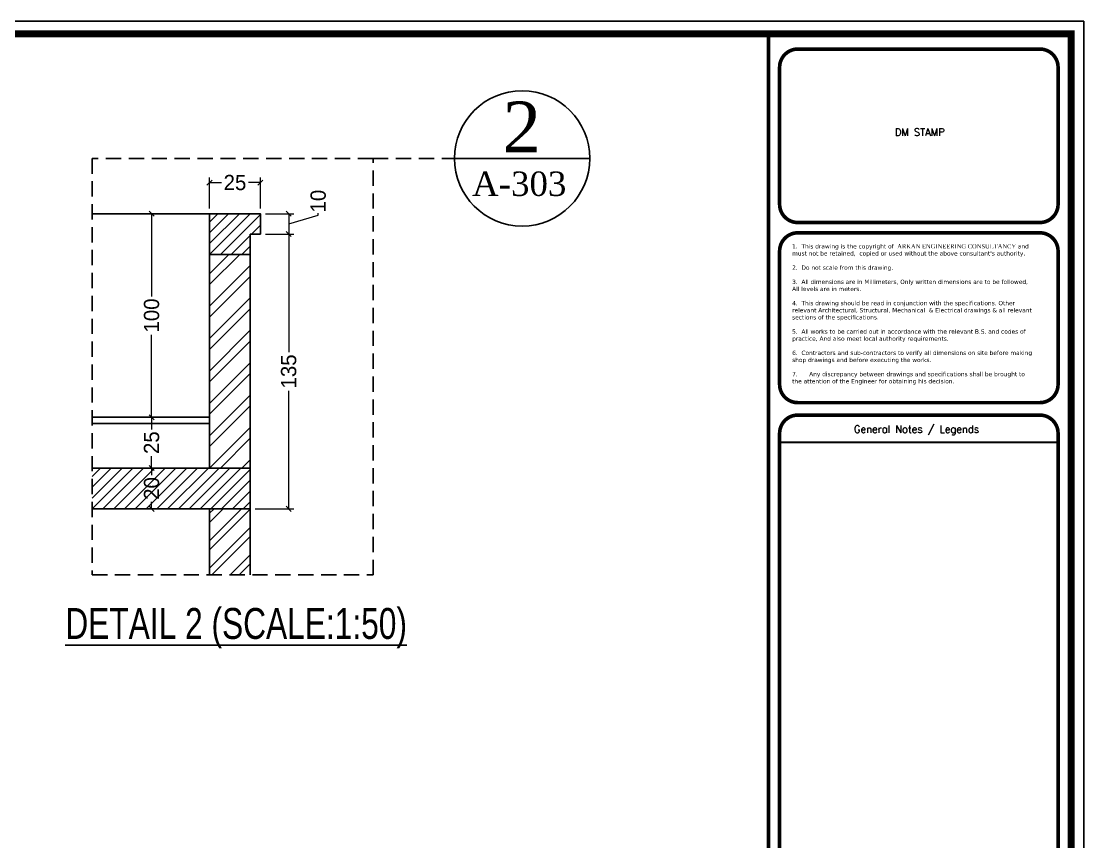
# Model space of a CAD drawing. Header units: centimetres. Extents: x 7997 to 116674, y 1017 to 13844.
# Drawn here: x 81616 to 82659, y 9966 to 10772 of the extents above; entities that cross this region are included whole.
import ezdxf
from ezdxf.enums import TextEntityAlignment as Align

# ---------------------------------------------------------------- set-up
doc = ezdxf.new("R2010")
doc.units = ezdxf.units.CM
doc.header["$LTSCALE"] = 200
doc.header["$PDMODE"] = 2
doc.linetypes.add('A-106-Typical Floor Plan$0$HIDDEN', pattern=[0.375, 0.25, -0.125])
doc.linetypes.add('DASHED2', pattern=[0.375, 0.25, -0.125])
for name, color, linetype in [('Border 100x200', 2, 'Continuous'), ('COL', 1, 'Continuous'), ('DIM', 11, 'Continuous'), ('GRID', 9, 'DASHED2'), ('STEP', 7, 'Continuous'), ('WIN', 6, 'Continuous'), ('ZZ', 240, 'Continuous')]:
    doc.layers.add(name, color=color, linetype=linetype)
doc.layers.add('HA', color=251, linetype='Continuous', lineweight=0)
doc.layers.add('WALL', color=3, linetype='Continuous', lineweight=25)
doc.styles.add('$0$$0$$0$sheet notes', font='verdana.ttf')
doc.styles.add('$0$$0$Roman', font='romans')
doc.styles.add('STYLE1', font='times.ttf')
doc.styles.add('style8', font='swisscl.ttf', dxfattribs={"width": 0.8})
doc.styles.add('T2', font='')
doc.styles.get('T2').set_extended_font_data('Elisia')
doc.dimstyles.new('2ND', dxfattribs={"dimtxt": 15, "dimasz": 5, "dimexe": 5, "dimexo": 5, "dimgap": 1, "dimtad": 0, "dimdec": 0, "dimlfac": 0.5, "dimdsep": 46, "dimtxsty": 'T2', "dimblk1": 'OBLIQUE', "dimblk2": 'OBLIQUE', "dimsah": 1, "dimcen": 0.09, "dimclrd": 4, "dimclre": 4, "dimclrt": 6, "dimadec": 0, "dimazin": 0, "dimtfac": 1, "dimtdec": 0, "dimtofl": 0, "dimtmove": 1, "dimatfit": 2, "dimldrblk": 'OPEN30', "dimfxl": 0, "dimtolj": 1, "dimtzin": 0, "dimlwd": 5, "dimlwe": 5, "dimarcsym": 0})

# ---------------------------------------------------------------- blocks, each defined once
blk = doc.blocks.new('_OBLIQUE')
at = {"color": 0, "linetype": 'ByBlock'}
blk.add_line((-0.5, -0.5), (0.5, 0.5), dxfattribs=at)
blk = doc.blocks.new('*D746')
at = {"layer": 'Defpoints', "color": 0, "transparency": 16777216}
for p in [(81743.6, 10332.9), (81800.5, 10332.9), (81800.5, 10292.9)]:
    blk.add_point(p, dxfattribs=at)
at = {"layer": 'DIM', "color": 4, "lineweight": 5, "transparency": 16777216}
for p, q in [((81795.5, 10332.9), (81738.6, 10332.9)), ((81743.6, 10332.9), (81743.6, 10326)), ((81743.6, 10292.9), (81743.6, 10299.7)), ((81795.5, 10292.9), (81738.6, 10292.9))]:
    blk.add_line(p, q, dxfattribs=at)
at = {"layer": 'DIM', "color": 4, "lineweight": 5, "transparency": 16777216, "xscale": 5, "yscale": 5, "zscale": 5}
for p, rotation in [((81743.6, 10332.9), 90), ((81743.6, 10292.9), 270)]:
    blk.add_blockref('_OBLIQUE', p, dxfattribs=dict(at, rotation=rotation))
at = {"layer": 'DIM', "color": 6, "transparency": 16777216, "insert": (81743.6, 10312.9), "char_height": 15, "attachment_point": 5, "rotation": 90, "style": 'T2'}
blk.add_mtext('\\A1;20', dxfattribs=at)
blk = doc.blocks.new('_Open30')
at = {"color": 0, "linetype": 'ByBlock', "lineweight": -2}
for p, q in [((-1, 0.27), (0, 0)), ((0, 0), (-1, -0.27)), ((0, 0), (-1, 0))]:
    blk.add_line(p, q, dxfattribs=at)
blk = doc.blocks.new('*D725')
at = {"layer": 'Defpoints', "color": 0, "transparency": 16777216}
for p in [(81743.6, 10582.9), (81800.5, 10582.9), (81800.5, 10382.9)]:
    blk.add_point(p, dxfattribs=at)
at = {"layer": 'DIM', "color": 4, "lineweight": 5, "transparency": 16777216}
for p, q in [((81795.5, 10582.9), (81738.6, 10582.9)), ((81743.6, 10582.9), (81743.6, 10501.7)), ((81743.6, 10382.9), (81743.6, 10464)), ((81795.5, 10382.9), (81738.6, 10382.9))]:
    blk.add_line(p, q, dxfattribs=at)
at = {"layer": 'DIM', "color": 4, "lineweight": 5, "transparency": 16777216, "xscale": 5, "yscale": 5, "zscale": 5}
for p, rotation in [((81743.6, 10582.9), 90), ((81743.6, 10382.9), 270)]:
    blk.add_blockref('_OBLIQUE', p, dxfattribs=dict(at, rotation=rotation))
at = {"layer": 'DIM', "color": 6, "transparency": 16777216, "insert": (81743.6, 10482.9), "char_height": 15, "attachment_point": 5, "rotation": 90, "style": 'T2'}
blk.add_mtext('\\A1;100', dxfattribs=at)
blk = doc.blocks.new('*D747')
at = {"layer": 'Defpoints', "color": 0, "transparency": 16777216}
for p in [(81800.5, 10382.9), (81743.6, 10332.9), (81800.5, 10332.9)]:
    blk.add_point(p, dxfattribs=at)
at = {"layer": 'DIM', "color": 4, "lineweight": 5, "transparency": 16777216}
for p, q in [((81795.5, 10382.9), (81738.6, 10382.9)), ((81743.6, 10382.9), (81743.6, 10371)), ((81743.6, 10332.9), (81743.6, 10344.7)), ((81795.5, 10332.9), (81738.6, 10332.9))]:
    blk.add_line(p, q, dxfattribs=at)
at = {"layer": 'DIM', "color": 4, "lineweight": 5, "transparency": 16777216, "xscale": 5, "yscale": 5, "zscale": 5}
for p, rotation in [((81743.6, 10382.9), 90), ((81743.6, 10332.9), 270)]:
    blk.add_blockref('_OBLIQUE', p, dxfattribs=dict(at, rotation=rotation))
at = {"layer": 'DIM', "color": 6, "transparency": 16777216, "insert": (81743.6, 10357.9), "char_height": 15, "attachment_point": 5, "rotation": 90, "style": 'T2'}
blk.add_mtext('\\A1;25', dxfattribs=at)
blk = doc.blocks.new('*D753')
at = {"layer": 'Defpoints', "color": 0, "ltscale": 150, "transparency": 16777216}
for p in [(81850.5, 10613.5), (81800.5, 10582.9), (81850.5, 10582.9)]:
    blk.add_point(p, dxfattribs=at)
at = {"layer": 'DIM', "color": 4, "lineweight": 5, "ltscale": 150, "transparency": 16777216}
for p, q in [((81800.5, 10587.9), (81800.5, 10618.5)), ((81850.5, 10587.9), (81850.5, 10618.5)), ((81800.5, 10613.5), (81812.4, 10613.5)), ((81850.5, 10613.5), (81838.7, 10613.5))]:
    blk.add_line(p, q, dxfattribs=at)
at = {"layer": 'DIM', "color": 4, "lineweight": 5, "ltscale": 150, "transparency": 16777216, "xscale": 5, "yscale": 5, "zscale": 5, "rotation": 180}
blk.add_blockref('_OBLIQUE', (81800.5, 10613.5), dxfattribs=at)
at = {"layer": 'DIM', "color": 4, "lineweight": 5, "ltscale": 150, "transparency": 16777216, "xscale": 5, "yscale": 5, "zscale": 5}
blk.add_blockref('_OBLIQUE', (81850.5, 10613.5), dxfattribs=at)
at = {"layer": 'DIM', "color": 6, "ltscale": 150, "transparency": 16777216, "insert": (81825.5, 10613.5), "char_height": 15, "attachment_point": 5, "style": 'T2'}
blk.add_mtext('\\A1;25', dxfattribs=at)
blk = doc.blocks.new('*D754')
at = {"layer": 'Defpoints', "color": 0, "ltscale": 150, "transparency": 16777216}
for p in [(81850.5, 10582.9), (81850.5, 10562.9), (81878.3, 10562.9)]:
    blk.add_point(p, dxfattribs=at)
at = {"layer": 'DIM', "color": 4, "lineweight": 5, "ltscale": 150, "transparency": 16777216}
for p, q in [((81855.5, 10582.9), (81883.3, 10582.9)), ((81878.3, 10582.9), (81878.3, 10562.9)), ((81878.3, 10572.9), (81907.3, 10581.6)), ((81907.3, 10581.6), (81907.3, 10583.6)), ((81855.5, 10562.9), (81883.3, 10562.9))]:
    blk.add_line(p, q, dxfattribs=at)
at = {"layer": 'DIM', "color": 4, "lineweight": 5, "ltscale": 150, "transparency": 16777216, "xscale": 5, "yscale": 5, "zscale": 5}
for p, rotation in [((81878.3, 10582.9), 90), ((81878.3, 10562.9), 270)]:
    blk.add_blockref('_OBLIQUE', p, dxfattribs=dict(at, rotation=rotation))
at = {"layer": 'DIM', "color": 6, "ltscale": 150, "transparency": 16777216, "insert": (81907.3, 10595.3), "char_height": 15, "attachment_point": 5, "rotation": 90, "style": 'T2'}
blk.add_mtext('\\A1;10', dxfattribs=at)
blk = doc.blocks.new('*D755')
at = {"layer": 'Defpoints', "color": 0, "ltscale": 150, "transparency": 16777216}
for p in [(81850.5, 10562.9), (81840.5, 10292.9), (81878.3, 10292.9)]:
    blk.add_point(p, dxfattribs=at)
at = {"layer": 'DIM', "color": 4, "lineweight": 5, "ltscale": 150, "transparency": 16777216}
for p, q in [((81855.5, 10562.9), (81883.3, 10562.9)), ((81878.3, 10562.9), (81878.3, 10446.7)), ((81878.3, 10292.9), (81878.3, 10409)), ((81845.5, 10292.9), (81883.3, 10292.9))]:
    blk.add_line(p, q, dxfattribs=at)
at = {"layer": 'DIM', "color": 4, "lineweight": 5, "ltscale": 150, "transparency": 16777216, "xscale": 5, "yscale": 5, "zscale": 5}
for p, rotation in [((81878.3, 10562.9), 90), ((81878.3, 10292.9), 270)]:
    blk.add_blockref('_OBLIQUE', p, dxfattribs=dict(at, rotation=rotation))
at = {"layer": 'DIM', "color": 6, "ltscale": 150, "transparency": 16777216, "insert": (81878.3, 10427.9), "char_height": 15, "attachment_point": 5, "rotation": 90, "style": 'T2'}
blk.add_mtext('\\A1;135', dxfattribs=at)
blk = doc.blocks.new('08-TITLE SHEET-selattin', base_point=(45714.8, -203081.4))
at = {"color": 0}
blk.add_lwpolyline([(51244.8, -203081.4), (45714.8, -203081.4), (45714.8, -206921.4), (51244.8, -206921.4)], close=True, dxfattribs=at)
at = {"color": 0, "linetype": 'ByBlock', "const_width": 17}
blk.add_lwpolyline([(45744.3, -206891.9), (51215.3, -206891.9), (51215.3, -203110.8), (45744.3, -203110.8)], close=True, dxfattribs=at)
at = {"color": 0, "linetype": 'ByBlock'}
for points, const_width in [([(50507.6, -203110.8), (50507.6, -206891.9)], 8.52), ([(50533.3, -204066.9), (51184.7, -204066.9)], 4.26)]:
    blk.add_lwpolyline(points, dxfattribs=dict(at, const_width=const_width))
at = {"color": 0, "linetype": 'ByBlock', "const_width": 8.52}
for points in [[(50575.9, -203552.4), (51142.1, -203552.4, 0.414214), (51184.7, -203509.8), (51184.7, -203189.1, 0.414214), (51142.1, -203146.5), (50575.9, -203146.5, 0.414214), (50533.3, -203189.1), (50533.3, -203509.8, 0.414214)], [(50575.9, -203973.9), (51142.1, -203973.9, 0.414214), (51184.7, -203931.3), (51184.7, -203619.1, 0.414214), (51142.1, -203576.5), (50575.9, -203576.5, 0.414214), (50533.3, -203619.1), (50533.3, -203931.3, 0.414214)], [(50575.9, -205460.8), (51142.1, -205460.8, 0.414214), (51184.7, -205418.3), (51184.7, -204045.6, 0.414214), (51142.1, -204003), (50575.9, -204003, 0.414214), (50533.3, -204045.6), (50533.3, -205418.3, 0.414214)]]:
    blk.add_lwpolyline(points, format="xyb", close=True, dxfattribs=at)
at = {"layer": 'HA', "ltscale": 1.2}
blk.add_lwpolyline([(45714.8, -203081.4), (51244.8, -203081.4), (51244.8, -206921.4), (45714.8, -206921.4)], close=True, dxfattribs=at)
at = {"color": 0, "style": '$0$$0$Roman'}
for s, height, p in [('DM STAMP', 17.04, (50861.2, -203340.9)), ('General Notes / Legends', 17.037, (50853.6, -204035.8))]:
    blk.add_text(s, height=height, dxfattribs=at).set_placement(p, align=Align.MIDDLE_CENTER)
at = {"color": 0, "insert": (50562.6, -203603.1), "char_height": 9.9665, "width": 558.315, "attachment_point": 1, "style": '$0$$0$$0$sheet notes'}
blk.add_mtext("1.  This drawing is the copyright of {\\fTimes New Roman|b0|i0|c238|p26; \\fTimes New Roman|b0|i0|c0|p26;ARKAN ENGINEERING CONSULTANCY }and must not be retained,  copied or used without the above consultant's authority.\\P\\P2.  Do not scale from this drawing.\\P\\P3.  All dimensions are in Millimeters, Only written dimensions are to be followed, All levels are in meters.\\P\\P4.  This drawing should be read in conjunction with the specifications. Other relevant Architectural, Structural, Mechanical  & Electrical drawings & all relevant sections of the specifications.\\P\\P5.  All works to be carried out in accordance with the relevant B.S. and codes of practice, And also meet local authority requirements.\\P\\P6.  Contractors and sub-contractors to verify all dimensions on site before making shop drawings and before executing the works.\\P\\P7.^IAny discrepancy between drawings and specifications shall be brought to the attention of the Engineer for obtaining his decision.", dxfattribs=at)

msp = doc.modelspace()

# ---------------------------------------------------------------- hatches: boundary and pattern name
at = {"layer": 'Border 100x200', "ltscale": 150}
h = msp.add_hatch(dxfattribs=at)
h.set_pattern_fill('ANSI31', color=8, scale=60)
h.set_pattern_definition([(45, (81800.521, 10542.882), (-5.3033, 5.3033), [])])
h.paths.add_polyline_path([(81840.5209, 10562.882), (81850.5209, 10562.882), (81850.5209, 10582.882), (81800.5209, 10582.882), (81800.5209, 10542.882), (81840.5209, 10542.882)])
h = msp.add_hatch(dxfattribs=at)
h.set_pattern_fill('ANSI32', color=8, scale=60)
h.set_pattern_definition([(45, (81800.52, 10332.882), (-15.91, 15.91), []), (45, (81811.128, 10332.882), (-15.91, 15.91), [])])
h.paths.add_polyline_path([(81840.5209, 10542.882), (81800.5209, 10542.882), (81800.5209, 10332.882), (81840.5209, 10332.882)])
h = msp.add_hatch(dxfattribs=at)
h.set_pattern_fill('ANSI31', color=8, scale=60)
h.set_pattern_definition([(45, (81685.114, 10292.882), (-5.3033, 5.3033), [])])
h.paths.add_polyline_path([(81840.5209, 10332.882), (81685.1141, 10332.882), (81685.1141, 10292.882), (81840.5209, 10292.882)])
h.paths.add_polyline_path([(81754.8201, 10296.9892), (81754.8201, 10328.7749), (81732.3201, 10328.7749), (81732.3201, 10296.9892)], flags=24)
at = {"layer": 'DIM'}
h = msp.add_hatch(dxfattribs=at)
h.set_pattern_fill('ANSI32', color=8, scale=2)
h.set_pattern_definition([(45, (-26266.392, 5970.47), (-13.4703842, 13.4703842), []), (45, (-26257.412, 5970.47), (-13.4703842, 13.4703842), [])])
h.paths.add_polyline_path([(81800.5209, 10227.9201), (81840.5209, 10227.9201), (81840.5209, 10292.882), (81800.5209, 10292.882)])

# ---------------------------------------------------------------- linework, layer by layer
at = {"linetype": 'Continuous'}
msp.add_lwpolyline([(80336.8987, 9159.2841), (82659.4987, 9159.2841), (82659.4987, 10772.0841), (80336.8987, 10772.0841)], close=True, dxfattribs=at)
at = {"layer": 'COL'}
for p, q in [((81685.1141, 10332.882), (81840.5209, 10332.882)), ((81840.5209, 10292.882), (81840.5209, 10332.882)), ((81685.1141, 10292.882), (81840.5209, 10292.882))]:
    msp.add_line(p, q, dxfattribs=at)
msp.add_lwpolyline([(81840.5209, 10562.882), (81850.5209, 10562.882), (81850.5209, 10582.882), (81800.5209, 10582.882), (81800.5209, 10542.882), (81840.5209, 10542.882)], close=True, dxfattribs=at)
at = {"layer": 'GRID', "linetype": 'Continuous', "ltscale": 150}
msp.add_line((82041.1993, 10637.2724), (82174.1567, 10637.2724), dxfattribs=at)
msp.add_circle((82107.678, 10637.2724), 66.4787, dxfattribs=at)
at = {"layer": 'STEP'}
for p, q in [((81685.1141, 10382.882), (81800.5209, 10382.882)), ((81685.1141, 10376.882), (81800.5209, 10376.882))]:
    msp.add_line(p, q, dxfattribs=at)
at = {"layer": 'WALL', "color": 8, "linetype": 'A-106-Typical Floor Plan$0$HIDDEN', "ltscale": 0.3}
msp.add_line((81961.1652, 10637.2724), (82041.1993, 10637.2724), dxfattribs=at)
at = {"layer": 'WALL'}
for p, q in [((81800.5209, 10332.882), (81800.5209, 10582.882)), ((81840.5209, 10332.882), (81840.5209, 10562.882)), ((81800.5209, 10227.9201), (81800.5209, 10292.882)), ((81840.5209, 10227.9201), (81840.5209, 10292.882))]:
    msp.add_line(p, q, dxfattribs=at)
at = {"layer": 'WALL', "color": 8, "linetype": 'A-106-Typical Floor Plan$0$HIDDEN', "ltscale": 0.3}
msp.add_lwpolyline([(81685.1141, 10227.9201), (81961.1652, 10227.9201), (81961.1652, 10637.2724), (81685.1141, 10637.2724)], close=True, dxfattribs=at)
at = {"layer": 'WIN'}
msp.add_line((81685.1141, 10582.882), (81800.5209, 10582.882), dxfattribs=at)

# ---------------------------------------------------------------- block references
at = {"layer": 'DIM', "color": 0, "linetype": 'Continuous', "xscale": 0.420000000000001, "yscale": 0.420000000000001, "zscale": 0.420000000000001}
msp.add_blockref('08-TITLE SHEET-selattin', (80336.8987, 10772.0841), dxfattribs=at)

# ---------------------------------------------------------------- texts
at = {"layer": 'DIM', "color": 7, "linetype": 'ByBlock', "style": 'STYLE1'}
for s, height, p in [('2', 50, (82088.4928, 10643.1917)), ('A-303', 24, (82058.5087, 10600.3822))]:
    msp.add_text(s, height=height, dxfattribs=at).set_placement(p)
at = {"layer": 'ZZ', "color": 7, "style": 'style8'}
msp.add_text('%%UDETAIL 2 (SCALE:1:50)', height=30.375, dxfattribs=at).set_placement((81826.6596, 10180.2224), align=Align.MIDDLE_CENTER)

# ---------------------------------------------------------------- dimensions: what is measured, and where the dimension line sits
at = {"layer": 'DIM', "ltscale": 150}
dim = msp.add_linear_dim(base=(81850.5209, 10613.5103), p1=(81800.5209, 10582.882), p2=(81850.5209, 10582.882), dimstyle='2ND', dxfattribs=at)
dim.commit()
dim.dimension.update_dxf_attribs({"geometry": '*D753', "text_midpoint": (81825.5209, 10613.5103)})
for base, p1, p2, picture, middle in [((81878.3035, 10562.882), (81850.5209, 10582.882), (81850.5209, 10562.882), '*D754', (81907.3035, 10584.582)), ((81878.3035, 10292.882), (81850.5209, 10562.882), (81840.5209, 10292.882), '*D755', (81878.3035, 10427.882))]:
    dim = msp.add_linear_dim(base=base, p1=p1, p2=p2, angle=90, dimstyle='2ND', dxfattribs=at)
    dim.commit()
    dim.dimension.update_dxf_attribs({"geometry": picture, "text_midpoint": middle})
at = {"layer": 'DIM'}
for base, p1, p2, picture, middle in [((81743.5701, 10582.882), (81800.5209, 10382.882), (81800.5209, 10582.882), '*D725', (81743.5701, 10482.882)), ((81743.5701, 10332.882), (81800.5209, 10382.882), (81800.5209, 10332.882), '*D747', (81743.5701, 10357.882)), ((81743.5701, 10332.882), (81800.5209, 10292.882), (81800.5209, 10332.882), '*D746', (81743.5701, 10312.882))]:
    dim = msp.add_linear_dim(base=base, p1=p1, p2=p2, angle=90, dimstyle='2ND', dxfattribs=at)
    dim.commit()
    dim.dimension.update_dxf_attribs({"geometry": picture, "text_midpoint": middle})

doc.saveas('drawing.dxf')
